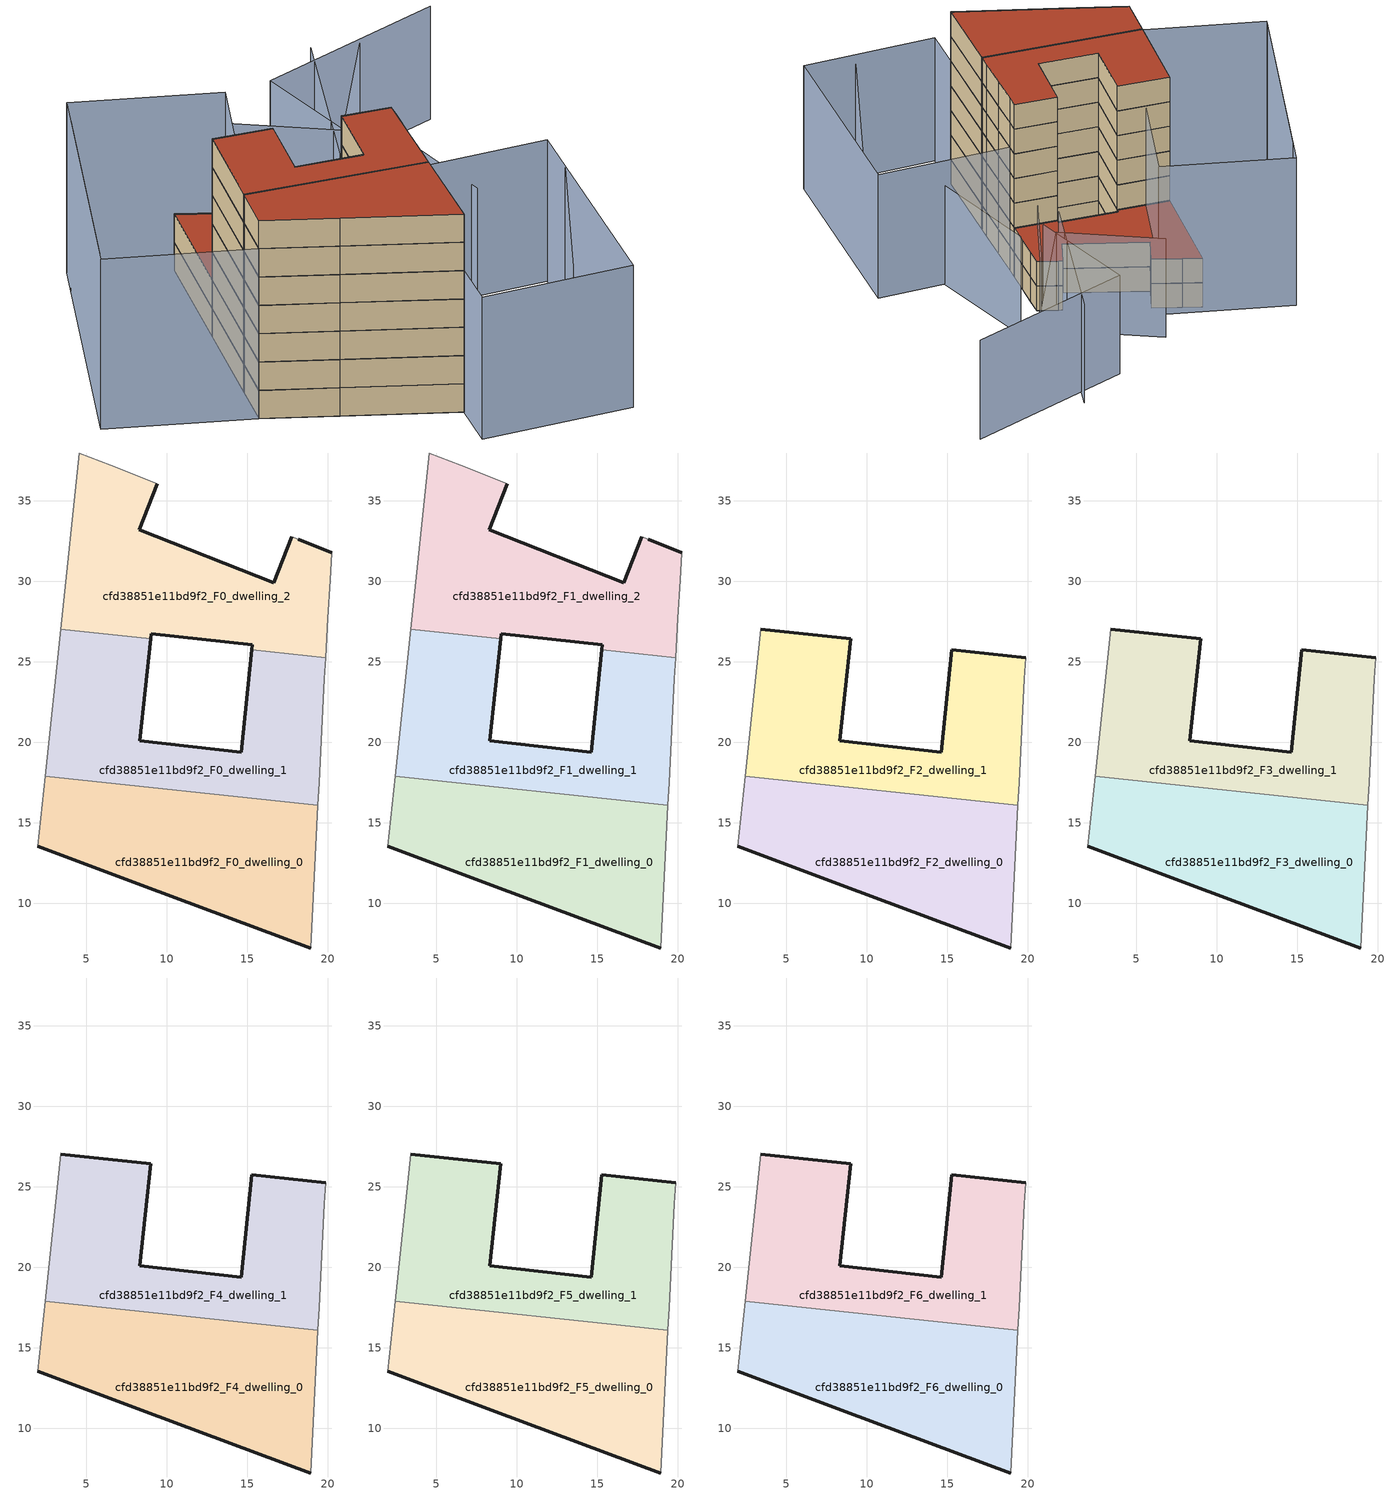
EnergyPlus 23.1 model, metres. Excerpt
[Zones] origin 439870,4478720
cfd38851e11bd9f2_F0_dwelling_0
 floor ground (EU_floor_Construction): 18.94,7.23 19.39,16.09 2.46,17.88 2,13.55 8.7,11.04 z0
 wall outside (EU_wall_Construction): 18.94,7.23 8.7,11.04 2,13.55 z0:3
 wall adiabatic (EU_wall_Construction): 2,13.55 2.46,17.88 / 19.39,16.09 18.94,7.23 z0:3
 wall to cfd38851e11bd9f2_F0_dwelling_1 (EU_wall_Construction): 2.46,17.88 19.39,16.09 z0:3
cfd38851e11bd9f2_F0_dwelling_1
 floor ground (EU_floor_Construction): 19.39,16.09 19.47,17.5 19.63,20.75 19.79,23.94 19.87,25.27 15.29,25.76 14.64,19.4 8.32,20.09 9.01,26.42 3.43,27.01 2.46,17.88 z0
 wall outside (EU_wall_Construction): 9.01,26.42 8.32,20.09 14.64,19.4 15.29,25.76 z0:3
 wall adiabatic (EU_wall_Construction): 2.46,17.88 3.43,27.01 / 19.87,25.27 19.79,23.94 19.63,20.75 19.47,17.5 19.39,16.09 z0:3
 wall to cfd38851e11bd9f2_F0_dwelling_2 (EU_wall_Construction): 3.43,27.01 9,26.42 / 15.29,25.76 19.87,25.27 z0:3
cfd38851e11bd9f2_F0_dwelling_2
 floor ground (EU_floor_Construction): 19.87,25.27 20.01,27.72 20.15,30.08 20.25,31.78 18.16,32.62 17.77,32.77 16.65,29.9 8.3,33.19 9.43,36.06 6.53,37.2 4.59,37.97 3.43,27.01 9.01,26.42 9.04,26.76 15.32,26.07 15.29,25.76 z0
 wall outside (EU_wall_Construction): 18.16,32.62 20.25,31.78 / 15.29,25.76 15.32,26.07 9.04,26.76 9.01,26.42 / 9.43,36.06 8.3,33.19 16.65,29.9 17.77,32.77 z0:3
 wall adiabatic (EU_wall_Construction): 17.77,32.77 18.16,32.62 / 20.25,31.78 20.15,30.08 20.01,27.72 19.87,25.27 / 3.43,27.01 4.59,37.97 6.53,37.2 9.43,36.06 z0:3
cfd38851e11bd9f2_F1_dwelling_0
 floor to cfd38851e11bd9f2_F0_dwelling_0 (EU_floor_Construction): 18.94,7.23 19.39,16.09 2.46,17.88 2,13.55 8.7,11.04 z3
 wall outside (EU_wall_Construction): 18.94,7.23 8.7,11.04 2,13.55 z3:6
 wall adiabatic (EU_wall_Construction): 2,13.55 2.46,17.88 / 19.39,16.09 18.94,7.23 z3:6
 wall to cfd38851e11bd9f2_F1_dwelling_1 (EU_wall_Construction): 2.46,17.88 19.39,16.09 z3:6
cfd38851e11bd9f2_F1_dwelling_1
 floor to cfd38851e11bd9f2_F0_dwelling_1 (EU_floor_Construction): 19.39,16.09 19.46,17.5 19.63,20.75 19.79,23.94 19.87,25.27 15.29,25.76 14.64,19.4 8.32,20.09 9,26.42 3.43,27.01 2.46,17.88 z3
 wall outside (EU_wall_Construction): 9.01,26.42 8.32,20.09 14.64,19.4 15.29,25.76 z3:6
 wall adiabatic (EU_wall_Construction): 2.46,17.88 3.43,27.01 / 19.87,25.27 19.79,23.94 19.63,20.75 19.47,17.5 19.39,16.09 z3:6
 wall to cfd38851e11bd9f2_F1_dwelling_2 (EU_wall_Construction): 3.43,27.01 9,26.42 / 15.29,25.76 19.87,25.27 z3:6
cfd38851e11bd9f2_F1_dwelling_2
 floor to cfd38851e11bd9f2_F0_dwelling_2 (EU_floor_Construction): 19.87,25.27 20.01,27.72 20.15,30.08 20.25,31.78 18.16,32.62 17.77,32.77 16.65,29.9 8.3,33.19 9.43,36.06 6.53,37.2 4.59,37.97 3.43,27.01 9,26.42 9.04,26.76 15.32,26.07 15.29,25.76 z3
 wall outside (EU_wall_Construction): 18.16,32.62 20.25,31.78 / 15.29,25.76 15.32,26.07 9.04,26.76 9.01,26.42 / 9.43,36.06 8.3,33.19 16.65,29.9 17.77,32.77 z3:6
 wall adiabatic (EU_wall_Construction): 17.77,32.77 18.16,32.62 / 20.25,31.78 20.15,30.08 20.01,27.72 19.87,25.27 / 3.43,27.01 4.59,37.97 6.53,37.2 9.43,36.06 z3:6
 roof outside (EU_roof_Construction): 18.16,32.62 20.25,31.78 20.15,30.08 20.01,27.72 19.87,25.27 15.29,25.76 15.32,26.07 9.04,26.76 9.01,26.42 3.43,27.01 4.59,37.97 6.53,37.2 9.43,36.06 8.3,33.19 16.65,29.9 17.77,32.77 z6
cfd38851e11bd9f2_F2_dwelling_0
 floor to cfd38851e11bd9f2_F1_dwelling_0 (EU_floor_Construction): 18.94,7.23 19.39,16.09 2.46,17.88 2,13.55 8.7,11.04 z6
 wall outside (EU_wall_Construction): 18.94,7.23 8.7,11.04 2,13.55 z6:9
 wall adiabatic (EU_wall_Construction): 2,13.55 2.46,17.88 / 19.39,16.09 18.94,7.23 z6:9
 wall to cfd38851e11bd9f2_F2_dwelling_1 (EU_wall_Construction): 2.46,17.88 19.39,16.09 z6:9
cfd38851e11bd9f2_F2_dwelling_1
 floor to cfd38851e11bd9f2_F1_dwelling_1 (EU_floor_Construction): 19.39,16.09 19.46,17.5 19.63,20.75 19.79,23.94 19.87,25.27 15.29,25.76 14.64,19.4 8.32,20.09 9,26.42 3.43,27.01 2.46,17.88 z6
 wall outside (EU_wall_Construction): 3.43,27.01 9.01,26.42 8.32,20.09 14.64,19.4 15.29,25.76 19.87,25.27 z6:9
 wall adiabatic (EU_wall_Construction): 2.46,17.88 3.43,27.01 / 19.87,25.27 19.79,23.94 19.63,20.75 19.47,17.5 19.39,16.09 z6:9
cfd38851e11bd9f2_F3_dwelling_0
 floor to cfd38851e11bd9f2_F2_dwelling_0 (EU_floor_Construction): 18.94,7.23 19.39,16.09 2.46,17.88 2,13.55 8.7,11.04 z9
 wall outside (EU_wall_Construction): 18.94,7.23 8.7,11.04 2,13.55 z9:12
 wall adiabatic (EU_wall_Construction): 2,13.55 2.46,17.88 / 19.39,16.09 18.94,7.23 z9:12
 wall to cfd38851e11bd9f2_F3_dwelling_1 (EU_wall_Construction): 2.46,17.88 19.39,16.09 z9:12
cfd38851e11bd9f2_F3_dwelling_1
 floor to cfd38851e11bd9f2_F2_dwelling_1 (EU_floor_Construction): 19.39,16.09 19.46,17.5 19.63,20.75 19.79,23.94 19.87,25.27 15.29,25.76 14.64,19.4 8.32,20.09 9,26.42 3.43,27.01 2.46,17.88 z9
 wall outside (EU_wall_Construction): 3.43,27.01 9.01,26.42 8.32,20.09 14.64,19.4 15.29,25.76 19.87,25.27 z9:12
 wall adiabatic (EU_wall_Construction): 2.46,17.88 3.43,27.01 / 19.87,25.27 19.79,23.94 19.63,20.75 19.47,17.5 19.39,16.09 z9:12
cfd38851e11bd9f2_F4_dwelling_0
 floor to cfd38851e11bd9f2_F3_dwelling_0 (EU_floor_Construction): 18.94,7.23 19.39,16.09 2.46,17.88 2,13.55 8.7,11.04 z12
 wall outside (EU_wall_Construction): 18.94,7.23 8.7,11.04 2,13.55 z12:15
 wall adiabatic (EU_wall_Construction): 2,13.55 2.46,17.88 / 19.39,16.09 18.94,7.23 z12:15
 wall to cfd38851e11bd9f2_F4_dwelling_1 (EU_wall_Construction): 2.46,17.88 19.39,16.09 z12:15
cfd38851e11bd9f2_F4_dwelling_1
 floor to cfd38851e11bd9f2_F3_dwelling_1 (EU_floor_Construction): 19.39,16.09 19.46,17.5 19.63,20.75 19.79,23.94 19.87,25.27 15.29,25.76 14.64,19.4 8.32,20.09 9,26.42 3.43,27.01 2.46,17.88 z12
 wall outside (EU_wall_Construction): 3.43,27.01 9.01,26.42 8.32,20.09 14.64,19.4 15.29,25.76 19.87,25.27 z12:15
 wall adiabatic (EU_wall_Construction): 2.46,17.88 3.43,27.01 / 19.87,25.27 19.79,23.94 19.63,20.75 19.47,17.5 19.39,16.09 z12:15
cfd38851e11bd9f2_F5_dwelling_0
 floor to cfd38851e11bd9f2_F4_dwelling_0 (EU_floor_Construction): 18.94,7.23 19.39,16.09 2.46,17.88 2,13.55 8.7,11.04 z15
 wall outside (EU_wall_Construction): 18.94,7.23 8.7,11.04 2,13.55 z15:18
 wall adiabatic (EU_wall_Construction): 2,13.55 2.46,17.88 / 19.39,16.09 18.94,7.23 z15:18
 wall to cfd38851e11bd9f2_F5_dwelling_1 (EU_wall_Construction): 2.46,17.88 19.39,16.09 z15:18
cfd38851e11bd9f2_F5_dwelling_1
 floor to cfd38851e11bd9f2_F4_dwelling_1 (EU_floor_Construction): 19.39,16.09 19.46,17.5 19.63,20.75 19.79,23.94 19.87,25.27 15.29,25.76 14.64,19.4 8.32,20.09 9,26.42 3.43,27.01 2.46,17.88 z15
 wall outside (EU_wall_Construction): 3.43,27.01 9.01,26.42 8.32,20.09 14.64,19.4 15.29,25.76 19.87,25.27 z15:18
 wall adiabatic (EU_wall_Construction): 2.46,17.88 3.43,27.01 / 19.87,25.27 19.79,23.94 19.63,20.75 19.47,17.5 19.39,16.09 z15:18
cfd38851e11bd9f2_F6_dwelling_0
 floor to cfd38851e11bd9f2_F5_dwelling_0 (EU_floor_Construction): 18.94,7.23 19.39,16.09 2.46,17.88 2,13.55 8.7,11.04 z18
 wall outside (EU_wall_Construction): 18.94,7.23 8.7,11.04 2,13.55 z18:21
 wall adiabatic (EU_wall_Construction): 2,13.55 2.46,17.88 / 19.39,16.09 18.94,7.23 z18:21
 wall to cfd38851e11bd9f2_F6_dwelling_1 (EU_wall_Construction): 2.46,17.88 19.39,16.09 z18:21
 roof outside (EU_roof_Construction): 19.39,16.09 18.94,7.23 8.7,11.04 2,13.55 2.46,17.88 z21
cfd38851e11bd9f2_F6_dwelling_1
 floor to cfd38851e11bd9f2_F5_dwelling_1 (EU_floor_Construction): 19.39,16.09 19.46,17.5 19.63,20.75 19.79,23.94 19.87,25.27 15.29,25.76 14.64,19.4 8.32,20.09 9,26.42 3.43,27.01 2.46,17.88 z18
 wall outside (EU_wall_Construction): 3.43,27.01 9.01,26.42 8.32,20.09 14.64,19.4 15.29,25.76 19.87,25.27 z18:21
 wall adiabatic (EU_wall_Construction): 2.46,17.88 3.43,27.01 / 19.87,25.27 19.79,23.94 19.63,20.75 19.47,17.5 19.39,16.09 z18:21
 roof outside (EU_roof_Construction): 19.87,25.27 19.79,23.94 19.63,20.75 19.47,17.5 19.39,16.09 2.46,17.88 3.43,27.01 9.01,26.42 8.32,20.09 14.64,19.4 15.29,25.76 z21
shading: -4.95,38.82 -11.12,18.49 / -11.41,17.61 -4.19,41.43 / -4.19,41.43 9.21,37.37 / 9.21,37.37 2,13.55 / 2,13.55 -11.41,17.61 z0:18; 27.96,3.91 33.59,18.51 / 18.71,2.73 19.79,23.94 / 19.79,23.94 33.95,23.22 / 33.95,23.22 32.87,2.01 / 32.87,2.01 18.71,2.73 z0:15; 17.2,24.95 21.16,35.03 z0:9; 27.03,22.78 23.52,35.21 / 20.54,34.11 17.17,45.64 / 17.17,45.64 34.8,50.78 / 26.75,47.87 19.87,35.9 / 19.87,35.9 10.21,41.45 / 22.54,48.95 18.16,32.62 z0:12
[Building]
EU S2 Campaign: North Axis=0; Terrain=City; Solar Distribution=FullExterior
[Site:Location]
Madrid: Latitude=40.5; Longitude=-3.5; Time Zone=1; Elevation=609
[SizingPeriod:WeatherFileDays]
AnnualSizingPeriod: Begin Month=1; Begin Day of Month=1; End Month=12; End Day of Month=31; Day of Week for Start Day=Monday; Use Weather File Daylight Saving Period=No; Use Weather File Rain and Snow Indicators=No
[MATERIAL]
EU_InternalMass_Material: Roughness=MediumRough; Thickness=0.1; Conductivity=1; Density=1800; Specific Heat=900; Thermal Absorptance=0.9; Solar Absorptance=0.7; Visible Absorptance=0.7
[MATERIAL:NOMASS] Roughness=MediumRough; Thermal Absorptance=0.9; Solar Absorptance=0.7; Visible Absorptance=0.7
Name | Thermal Resistance
EU_wall_NoMass | 0.459673
EU_roof_NoMass | 0.495815
EU_floor_NoMass | 0.788942
[CONSTRUCTION]
EU_wall_Construction: EU_wall_NoMass
EU_roof_Construction: EU_roof_NoMass
EU_floor_Construction: EU_floor_NoMass
EU_InternalMass_Construction: EU_InternalMass_Material
[ZONE] Type=1; Multiplier=1; Ceiling Height=autocalculate; Floor Area=autocalculate; Part of Total Floor Area=Yes
Name | Volume
cfd38851e11bd9f2_F0_dwelling_0; cfd38851e11bd9f2_F1_dwelling_0; cfd38851e11bd9f2_F2_dwelling_0; cfd38851e11bd9f2_F3_dwelling_0; cfd38851e11bd9f2_F4_dwelling_0; cfd38851e11bd9f2_F5_dwelling_0; cfd38851e11bd9f2_F6_dwelling_0 | 340.863
cfd38851e11bd9f2_F0_dwelling_1; cfd38851e11bd9f2_F1_dwelling_1; cfd38851e11bd9f2_F2_dwelling_1; cfd38851e11bd9f2_F3_dwelling_1; cfd38851e11bd9f2_F4_dwelling_1; cfd38851e11bd9f2_F5_dwelling_1; cfd38851e11bd9f2_F6_dwelling_1 | 340.834
cfd38851e11bd9f2_F0_dwelling_2 | 340.847
cfd38851e11bd9f2_F1_dwelling_2 | 340.846
[INTERNALMASS] Construction=EU_InternalMass_Construction
Name | Zone or ZoneList | Surface Area
cfd38851e11bd9f2_F0_dwelling_0_EU_InternalMass | cfd38851e11bd9f2_F0_dwelling_0 | 113.621
cfd38851e11bd9f2_F0_dwelling_1_EU_InternalMass | cfd38851e11bd9f2_F0_dwelling_1 | 113.611
cfd38851e11bd9f2_F0_dwelling_2_EU_InternalMass | cfd38851e11bd9f2_F0_dwelling_2 | 113.616
cfd38851e11bd9f2_F1_dwelling_0_EU_InternalMass | cfd38851e11bd9f2_F1_dwelling_0 | 113.621
cfd38851e11bd9f2_F1_dwelling_1_EU_InternalMass | cfd38851e11bd9f2_F1_dwelling_1 | 113.611
cfd38851e11bd9f2_F1_dwelling_2_EU_InternalMass | cfd38851e11bd9f2_F1_dwelling_2 | 113.616
cfd38851e11bd9f2_F2_dwelling_0_EU_InternalMass | cfd38851e11bd9f2_F2_dwelling_0 | 170.66
cfd38851e11bd9f2_F2_dwelling_1_EU_InternalMass | cfd38851e11bd9f2_F2_dwelling_1 | 170.192
cfd38851e11bd9f2_F3_dwelling_0_EU_InternalMass | cfd38851e11bd9f2_F3_dwelling_0 | 170.66
cfd38851e11bd9f2_F3_dwelling_1_EU_InternalMass | cfd38851e11bd9f2_F3_dwelling_1 | 170.192
cfd38851e11bd9f2_F4_dwelling_0_EU_InternalMass | cfd38851e11bd9f2_F4_dwelling_0 | 170.66
cfd38851e11bd9f2_F4_dwelling_1_EU_InternalMass | cfd38851e11bd9f2_F4_dwelling_1 | 170.192
cfd38851e11bd9f2_F5_dwelling_0_EU_InternalMass | cfd38851e11bd9f2_F5_dwelling_0 | 170.66
cfd38851e11bd9f2_F5_dwelling_1_EU_InternalMass | cfd38851e11bd9f2_F5_dwelling_1 | 170.192
cfd38851e11bd9f2_F6_dwelling_0_EU_InternalMass | cfd38851e11bd9f2_F6_dwelling_0 | 170.66
cfd38851e11bd9f2_F6_dwelling_1_EU_InternalMass | cfd38851e11bd9f2_F6_dwelling_1 | 170.192
[OTHEREQUIPMENT] Fuel Type=Electricity; Design Level Calculation Method=Watts/Area; Power per Zone Floor Area=1; Fraction Latent=0; Fraction Radiant=0; Fraction Lost=0; Carbon Dioxide Generation Rate=0; EndUse Subcategory=EU_Step8_InternalGains
Name | Zone or ZoneList or Space or SpaceList | Schedule
EU_Step8_InternalGain_cfd38851e11bd9f2_F0_dwelling_0_f000 | cfd38851e11bd9f2_F0_dwelling_0 | EU_Step8_GainSchedule_cfd38851e11bd9f2_F0_dwelling_0_f000
EU_Step8_InternalGain_cfd38851e11bd9f2_F0_dwelling_1_f000 | cfd38851e11bd9f2_F0_dwelling_1 | EU_Step8_GainSchedule_cfd38851e11bd9f2_F0_dwelling_1_f000
EU_Step8_InternalGain_cfd38851e11bd9f2_F0_dwelling_2_f000 | cfd38851e11bd9f2_F0_dwelling_2 | EU_Step8_GainSchedule_cfd38851e11bd9f2_F0_dwelling_2_f000
EU_Step8_InternalGain_cfd38851e11bd9f2_F1_dwelling_0_f000 | cfd38851e11bd9f2_F1_dwelling_0 | EU_Step8_GainSchedule_cfd38851e11bd9f2_F1_dwelling_0_f000
EU_Step8_InternalGain_cfd38851e11bd9f2_F1_dwelling_1_f000 | cfd38851e11bd9f2_F1_dwelling_1 | EU_Step8_GainSchedule_cfd38851e11bd9f2_F1_dwelling_1_f000
EU_Step8_InternalGain_cfd38851e11bd9f2_F1_dwelling_2_f000 | cfd38851e11bd9f2_F1_dwelling_2 | EU_Step8_GainSchedule_cfd38851e11bd9f2_F1_dwelling_2_f000
EU_Step8_InternalGain_cfd38851e11bd9f2_F2_dwelling_0_f000 | cfd38851e11bd9f2_F2_dwelling_0 | EU_Step8_GainSchedule_cfd38851e11bd9f2_F2_dwelling_0_f000
EU_Step8_InternalGain_cfd38851e11bd9f2_F2_dwelling_1_f000 | cfd38851e11bd9f2_F2_dwelling_1 | EU_Step8_GainSchedule_cfd38851e11bd9f2_F2_dwelling_1_f000
EU_Step8_InternalGain_cfd38851e11bd9f2_F3_dwelling_0_f000 | cfd38851e11bd9f2_F3_dwelling_0 | EU_Step8_GainSchedule_cfd38851e11bd9f2_F3_dwelling_0_f000
EU_Step8_InternalGain_cfd38851e11bd9f2_F3_dwelling_1_f000 | cfd38851e11bd9f2_F3_dwelling_1 | EU_Step8_GainSchedule_cfd38851e11bd9f2_F3_dwelling_1_f000
EU_Step8_InternalGain_cfd38851e11bd9f2_F4_dwelling_0_f000 | cfd38851e11bd9f2_F4_dwelling_0 | EU_Step8_GainSchedule_cfd38851e11bd9f2_F4_dwelling_0_f000
EU_Step8_InternalGain_cfd38851e11bd9f2_F4_dwelling_1_f000 | cfd38851e11bd9f2_F4_dwelling_1 | EU_Step8_GainSchedule_cfd38851e11bd9f2_F4_dwelling_1_f000
EU_Step8_InternalGain_cfd38851e11bd9f2_F5_dwelling_0_f000 | cfd38851e11bd9f2_F5_dwelling_0 | EU_Step8_GainSchedule_cfd38851e11bd9f2_F5_dwelling_0_f000
EU_Step8_InternalGain_cfd38851e11bd9f2_F5_dwelling_1_f000 | cfd38851e11bd9f2_F5_dwelling_1 | EU_Step8_GainSchedule_cfd38851e11bd9f2_F5_dwelling_1_f000
EU_Step8_InternalGain_cfd38851e11bd9f2_F6_dwelling_0_f000 | cfd38851e11bd9f2_F6_dwelling_0 | EU_Step8_GainSchedule_cfd38851e11bd9f2_F6_dwelling_0_f000
EU_Step8_InternalGain_cfd38851e11bd9f2_F6_dwelling_1_f000 | cfd38851e11bd9f2_F6_dwelling_1 | EU_Step8_GainSchedule_cfd38851e11bd9f2_F6_dwelling_1_f000
[ZONEVENTILATION:DESIGNFLOWRATE] Schedule=EU_AlwaysOn; Design Flow Rate Calculation Method=AirChanges/Hour; Air Changes per Hour=0.719161; Ventilation Type=Natural; Fan Pressure Rise=0; Fan Total Efficiency=1; Constant Term Coefficient=1; Temperature Term Coefficient=0; Velocity Term Coefficient=0; Velocity Squared Term Coefficient=0; Minimum Indoor Temperature=-100; Maximum Indoor Temperature=100; Delta Temperature=-100; Minimum Outdoor Temperature=-100; Maximum Outdoor Temperature=100; Maximum Wind Speed=40
Name | Zone or ZoneList or Space or SpaceList
EU_ConstantAir_cfd38851e11bd9f2_F0_dwelling_0 | cfd38851e11bd9f2_F0_dwelling_0
EU_ConstantAir_cfd38851e11bd9f2_F0_dwelling_1 | cfd38851e11bd9f2_F0_dwelling_1
EU_ConstantAir_cfd38851e11bd9f2_F0_dwelling_2 | cfd38851e11bd9f2_F0_dwelling_2
EU_ConstantAir_cfd38851e11bd9f2_F1_dwelling_0 | cfd38851e11bd9f2_F1_dwelling_0
EU_ConstantAir_cfd38851e11bd9f2_F1_dwelling_1 | cfd38851e11bd9f2_F1_dwelling_1
EU_ConstantAir_cfd38851e11bd9f2_F1_dwelling_2 | cfd38851e11bd9f2_F1_dwelling_2
EU_ConstantAir_cfd38851e11bd9f2_F2_dwelling_0 | cfd38851e11bd9f2_F2_dwelling_0
EU_ConstantAir_cfd38851e11bd9f2_F2_dwelling_1 | cfd38851e11bd9f2_F2_dwelling_1
EU_ConstantAir_cfd38851e11bd9f2_F3_dwelling_0 | cfd38851e11bd9f2_F3_dwelling_0
EU_ConstantAir_cfd38851e11bd9f2_F3_dwelling_1 | cfd38851e11bd9f2_F3_dwelling_1
EU_ConstantAir_cfd38851e11bd9f2_F4_dwelling_0 | cfd38851e11bd9f2_F4_dwelling_0
EU_ConstantAir_cfd38851e11bd9f2_F4_dwelling_1 | cfd38851e11bd9f2_F4_dwelling_1
EU_ConstantAir_cfd38851e11bd9f2_F5_dwelling_0 | cfd38851e11bd9f2_F5_dwelling_0
EU_ConstantAir_cfd38851e11bd9f2_F5_dwelling_1 | cfd38851e11bd9f2_F5_dwelling_1
EU_ConstantAir_cfd38851e11bd9f2_F6_dwelling_0 | cfd38851e11bd9f2_F6_dwelling_0
EU_ConstantAir_cfd38851e11bd9f2_F6_dwelling_1 | cfd38851e11bd9f2_F6_dwelling_1
[HVACTEMPLATE:THERMOSTAT] Constant Heating Setpoint=20; Constant Cooling Setpoint=50
EU_HeatOnly_cfd38851e11bd9f2_F0_dwelling_0; EU_HeatOnly_cfd38851e11bd9f2_F0_dwelling_1; EU_HeatOnly_cfd38851e11bd9f2_F0_dwelling_2; EU_HeatOnly_cfd38851e11bd9f2_F1_dwelling_0; EU_HeatOnly_cfd38851e11bd9f2_F1_dwelling_1; EU_HeatOnly_cfd38851e11bd9f2_F1_dwelling_2; EU_HeatOnly_cfd38851e11bd9f2_F2_dwelling_0; EU_HeatOnly_cfd38851e11bd9f2_F2_dwelling_1; EU_HeatOnly_cfd38851e11bd9f2_F3_dwelling_0; EU_HeatOnly_cfd38851e11bd9f2_F3_dwelling_1; EU_HeatOnly_cfd38851e11bd9f2_F4_dwelling_0; EU_HeatOnly_cfd38851e11bd9f2_F4_dwelling_1; EU_HeatOnly_cfd38851e11bd9f2_F5_dwelling_0; EU_HeatOnly_cfd38851e11bd9f2_F5_dwelling_1; EU_HeatOnly_cfd38851e11bd9f2_F6_dwelling_0; EU_HeatOnly_cfd38851e11bd9f2_F6_dwelling_1
[HVACTEMPLATE:ZONE:IDEALLOADSAIRSYSTEM] System Availability Schedule=EU_AlwaysOn; Maximum Heating Supply Air Temperature=50; Minimum Cooling Supply Air Temperature=13; Maximum Heating Supply Air Humidity Ratio=0.0156; Minimum Cooling Supply Air Humidity Ratio=0.0077; Heating Limit=NoLimit; Cooling Limit=NoLimit; Heating Availability Schedule=EU_AlwaysOn; Cooling Availability Schedule=EU_CoolingOff; Dehumidification Control Type=ConstantSensibleHeatRatio; Cooling Sensible Heat Ratio=0.7; Dehumidification Setpoint=60; Humidification Control Type=None; Humidification Setpoint=30; Outdoor Air Method=None; Outdoor Air Flow Rate per Person=0.00944; Outdoor Air Flow Rate per Zone Floor Area=0; Outdoor Air Flow Rate per Zone=0; Demand Controlled Ventilation Type=None; Outdoor Air Economizer Type=NoEconomizer; Heat Recovery Type=None; Sensible Heat Recovery Effectiveness=0.7; Latent Heat Recovery Effectiveness=0.65
Name | Template Thermostat
cfd38851e11bd9f2_F0_dwelling_0 | EU_HeatOnly_cfd38851e11bd9f2_F0_dwelling_0
cfd38851e11bd9f2_F0_dwelling_1 | EU_HeatOnly_cfd38851e11bd9f2_F0_dwelling_1
cfd38851e11bd9f2_F0_dwelling_2 | EU_HeatOnly_cfd38851e11bd9f2_F0_dwelling_2
cfd38851e11bd9f2_F1_dwelling_0 | EU_HeatOnly_cfd38851e11bd9f2_F1_dwelling_0
cfd38851e11bd9f2_F1_dwelling_1 | EU_HeatOnly_cfd38851e11bd9f2_F1_dwelling_1
cfd38851e11bd9f2_F1_dwelling_2 | EU_HeatOnly_cfd38851e11bd9f2_F1_dwelling_2
cfd38851e11bd9f2_F2_dwelling_0 | EU_HeatOnly_cfd38851e11bd9f2_F2_dwelling_0
cfd38851e11bd9f2_F2_dwelling_1 | EU_HeatOnly_cfd38851e11bd9f2_F2_dwelling_1
cfd38851e11bd9f2_F3_dwelling_0 | EU_HeatOnly_cfd38851e11bd9f2_F3_dwelling_0
cfd38851e11bd9f2_F3_dwelling_1 | EU_HeatOnly_cfd38851e11bd9f2_F3_dwelling_1
cfd38851e11bd9f2_F4_dwelling_0 | EU_HeatOnly_cfd38851e11bd9f2_F4_dwelling_0
cfd38851e11bd9f2_F4_dwelling_1 | EU_HeatOnly_cfd38851e11bd9f2_F4_dwelling_1
cfd38851e11bd9f2_F5_dwelling_0 | EU_HeatOnly_cfd38851e11bd9f2_F5_dwelling_0
cfd38851e11bd9f2_F5_dwelling_1 | EU_HeatOnly_cfd38851e11bd9f2_F5_dwelling_1
cfd38851e11bd9f2_F6_dwelling_0 | EU_HeatOnly_cfd38851e11bd9f2_F6_dwelling_0
cfd38851e11bd9f2_F6_dwelling_1 | EU_HeatOnly_cfd38851e11bd9f2_F6_dwelling_1
[SIZING:ZONE] Zone Cooling Design Supply Air Temperature Input Method=SupplyAirTemperature; Zone Cooling Design Supply Air Temperature=13; Zone Heating Design Supply Air Temperature Input Method=SupplyAirTemperature; Zone Heating Design Supply Air Temperature=50; Zone Cooling Design Supply Air Humidity Ratio=0.008; Zone Heating Design Supply Air Humidity Ratio=0.008; Cooling Design Air Flow Method=DesignDay; Cooling Design Air Flow Rate=0; Cooling Minimum Air Flow per Zone Floor Area=0.000762; Cooling Minimum Air Flow=0; Cooling Minimum Air Flow Fraction=0.2; Heating Design Air Flow Method=DesignDay; Heating Design Air Flow Rate=0; Heating Maximum Air Flow per Zone Floor Area=0.002032; Heating Maximum Air Flow=0.141576; Heating Maximum Air Flow Fraction=0.3; Account for Dedicated Outdoor Air System=No; Dedicated Outdoor Air System Control Strategy=NeutralSupplyAir; Dedicated Outdoor Air Low Setpoint Temperature for Design=autosize; Dedicated Outdoor Air High Setpoint Temperature for Design=autosize; Zone Load Sizing Method=Sensible Load Only No Latent Load; Zone Latent Cooling Design Supply Air Humidity Ratio Input Method=HumidityRatioDifference; Zone Cooling Design Supply Air Humidity Ratio Difference=0.005; Zone Latent Heating Design Supply Air Humidity Ratio Input Method=HumidityRatioDifference; Zone Humidification Design Supply Air Humidity Ratio Difference=0.005
cfd38851e11bd9f2_F0_dwelling_0; cfd38851e11bd9f2_F0_dwelling_1; cfd38851e11bd9f2_F0_dwelling_2; cfd38851e11bd9f2_F1_dwelling_0; cfd38851e11bd9f2_F1_dwelling_1; cfd38851e11bd9f2_F1_dwelling_2; cfd38851e11bd9f2_F2_dwelling_0; cfd38851e11bd9f2_F2_dwelling_1; cfd38851e11bd9f2_F3_dwelling_0; cfd38851e11bd9f2_F3_dwelling_1; cfd38851e11bd9f2_F4_dwelling_0; cfd38851e11bd9f2_F4_dwelling_1; cfd38851e11bd9f2_F5_dwelling_0; cfd38851e11bd9f2_F5_dwelling_1; cfd38851e11bd9f2_F6_dwelling_0; cfd38851e11bd9f2_F6_dwelling_1
[SCHEDULE:CONSTANT]
Name | Hourly Value
EU_AlwaysOn | 1
EU_CoolingOff | 0
[SCHEDULE:FILE] Column Number=1; Rows to Skip at Top=0; Number of Hours of Data=8760; Column Separator=Comma; Interpolate to Timestep=No; Minutes per Item=60; Adjust Schedule for Daylight Savings=Yes
Name | File
EU_Step8_GainSchedule_cfd38851e11bd9f2_F0_dwelling_0_f000 | ../../schedules/cfd38851e11bd9f2/cfd38851e11bd9f2_F0_dwelling_0_f000_gain.csv
EU_Step8_GainSchedule_cfd38851e11bd9f2_F0_dwelling_1_f000 | ../../schedules/cfd38851e11bd9f2/cfd38851e11bd9f2_F0_dwelling_1_f000_gain.csv
EU_Step8_GainSchedule_cfd38851e11bd9f2_F0_dwelling_2_f000 | ../../schedules/cfd38851e11bd9f2/cfd38851e11bd9f2_F0_dwelling_2_f000_gain.csv
EU_Step8_GainSchedule_cfd38851e11bd9f2_F1_dwelling_0_f000 | ../../schedules/cfd38851e11bd9f2/cfd38851e11bd9f2_F1_dwelling_0_f000_gain.csv
EU_Step8_GainSchedule_cfd38851e11bd9f2_F1_dwelling_1_f000 | ../../schedules/cfd38851e11bd9f2/cfd38851e11bd9f2_F1_dwelling_1_f000_gain.csv
EU_Step8_GainSchedule_cfd38851e11bd9f2_F1_dwelling_2_f000 | ../../schedules/cfd38851e11bd9f2/cfd38851e11bd9f2_F1_dwelling_2_f000_gain.csv
EU_Step8_GainSchedule_cfd38851e11bd9f2_F2_dwelling_0_f000 | ../../schedules/cfd38851e11bd9f2/cfd38851e11bd9f2_F2_dwelling_0_f000_gain.csv
EU_Step8_GainSchedule_cfd38851e11bd9f2_F2_dwelling_1_f000 | ../../schedules/cfd38851e11bd9f2/cfd38851e11bd9f2_F2_dwelling_1_f000_gain.csv
EU_Step8_GainSchedule_cfd38851e11bd9f2_F3_dwelling_0_f000 | ../../schedules/cfd38851e11bd9f2/cfd38851e11bd9f2_F3_dwelling_0_f000_gain.csv
EU_Step8_GainSchedule_cfd38851e11bd9f2_F3_dwelling_1_f000 | ../../schedules/cfd38851e11bd9f2/cfd38851e11bd9f2_F3_dwelling_1_f000_gain.csv
EU_Step8_GainSchedule_cfd38851e11bd9f2_F4_dwelling_0_f000 | ../../schedules/cfd38851e11bd9f2/cfd38851e11bd9f2_F4_dwelling_0_f000_gain.csv
EU_Step8_GainSchedule_cfd38851e11bd9f2_F4_dwelling_1_f000 | ../../schedules/cfd38851e11bd9f2/cfd38851e11bd9f2_F4_dwelling_1_f000_gain.csv
EU_Step8_GainSchedule_cfd38851e11bd9f2_F5_dwelling_0_f000 | ../../schedules/cfd38851e11bd9f2/cfd38851e11bd9f2_F5_dwelling_0_f000_gain.csv
EU_Step8_GainSchedule_cfd38851e11bd9f2_F5_dwelling_1_f000 | ../../schedules/cfd38851e11bd9f2/cfd38851e11bd9f2_F5_dwelling_1_f000_gain.csv
EU_Step8_GainSchedule_cfd38851e11bd9f2_F6_dwelling_0_f000 | ../../schedules/cfd38851e11bd9f2/cfd38851e11bd9f2_F6_dwelling_0_f000_gain.csv
EU_Step8_GainSchedule_cfd38851e11bd9f2_F6_dwelling_1_f000 | ../../schedules/cfd38851e11bd9f2/cfd38851e11bd9f2_F6_dwelling_1_f000_gain.csv
